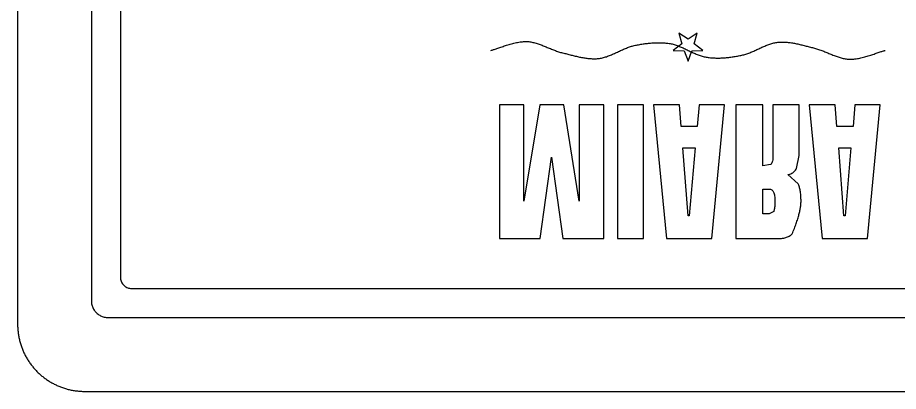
# Model space of a CAD drawing. Header units: millimetres. Extents: x 0 to 120, y 0 to 80.
# Drawn here: x 0 to 78.8, y 0 to 33.4 of the extents above; entities that cross this region are included whole.
import ezdxf

# ---------------------------------------------------------------- set-up
doc = ezdxf.new("R2010")
doc.units = ezdxf.units.MM
for name, color, linetype, lineweight in [('CUT_OUTER', 1, 'CONTINUOUS', 25), ('ENGRAVE_FILL', 8, 'CONTINUOUS', 25), ('ENGRAVE_VECTOR', 7, 'CONTINUOUS', 25)]:
    doc.layers.add(name, color=color, linetype=linetype, lineweight=lineweight)

msp = doc.modelspace()

# ---------------------------------------------------------------- linework, layer by layer
at = {"layer": 'CUT_OUTER'}
msp.add_lwpolyline([(0, 74), (0, 6), (0.000729, 5.905487), (0.002909, 5.811326), (0.00653, 5.717529), (0.01158, 5.624105), (0.01805, 5.531066), (0.025928, 5.438422), (0.035204, 5.346183), (0.045866, 5.254361), (0.057906, 5.162966), (0.071311, 5.072009), (0.086071, 4.9815), (0.102175, 4.891451), (0.119614, 4.801871), (0.138375, 4.712772), (0.158449, 4.624163), (0.179825, 4.536057), (0.202491, 4.448463), (0.226439, 4.361392), (0.251655, 4.274854), (0.278132, 4.188862), (0.305856, 4.103424), (0.334818, 4.018552), (0.365008, 3.934257), (0.396413, 3.850548), (0.429025, 3.767438), (0.462832, 3.684935), (0.497823, 3.603052), (0.533988, 3.521799), (0.571316, 3.441186), (0.609796, 3.361224), (0.649418, 3.281924), (0.690171, 3.203297), (0.732045, 3.125352), (0.775029, 3.048102), (0.819111, 2.971556), (0.864282, 2.895724), (0.910531, 2.820619), (0.957847, 2.74625), (1.006219, 2.672628), (1.055637, 2.599764), (1.10609, 2.527669), (1.157568, 2.456352), (1.210059, 2.385825), (1.263554, 2.316099), (1.318041, 2.247184), (1.37351, 2.17909), (1.429949, 2.111829), (1.48735, 2.045411), (1.5457, 1.979847), (1.604989, 1.915147), (1.665206, 1.851323), (1.726342, 1.788384), (1.788384, 1.726342), (1.851323, 1.665206), (1.915147, 1.604989), (1.979847, 1.5457), (2.045411, 1.48735), (2.111829, 1.429949), (2.17909, 1.37351), (2.247184, 1.318041), (2.316099, 1.263554), (2.385825, 1.210059), (2.456352, 1.157568), (2.527669, 1.10609), (2.599764, 1.055637), (2.672628, 1.006219), (2.74625, 0.957847), (2.820619, 0.910531), (2.895724, 0.864282), (2.971556, 0.819111), (3.048102, 0.775029), (3.125352, 0.732045), (3.203297, 0.690171), (3.281924, 0.649418), (3.361224, 0.609796), (3.441186, 0.571316), (3.521799, 0.533988), (3.603052, 0.497823), (3.684935, 0.462832), (3.767438, 0.429025), (3.850548, 0.396413), (3.934257, 0.365008), (4.018552, 0.334818), (4.103424, 0.305856), (4.188862, 0.278132), (4.274854, 0.251655), (4.361392, 0.226439), (4.448463, 0.202491), (4.536057, 0.179825), (4.624163, 0.158449), (4.712772, 0.138375), (4.801871, 0.119614), (4.891451, 0.102175), (4.9815, 0.086071), (5.072009, 0.071311), (5.162966, 0.057906), (5.254361, 0.045866), (5.346183, 0.035204), (5.438422, 0.025928), (5.531066, 0.01805), (5.624105, 0.01158), (5.717529, 0.00653), (5.811326, 0.002909), (5.905487, 0.000729), (6, 0), (114, 0)], dxfattribs=at)
at = {"layer": 'ENGRAVE_FILL'}
for points in [[(43.1307, 25.616), (43.1307, 13.6535), (46.773825, 13.6535), (47.779762, 20.946547), (48.778903, 13.6535), (52.456012, 13.6535), (52.456012, 25.616), (50.267419, 25.616), (50.267419, 16.997563), (48.89445, 25.616), (46.746637, 25.616), (45.292106, 16.997563), (45.292106, 25.616)], [(53.685975, 25.616), (53.685975, 13.6535), (55.996912, 13.6535), (55.996912, 25.616)], [(56.900625, 25.616), (58.056094, 13.6535), (62.113828, 13.6535), (63.248906, 25.616), (60.985547, 25.616), (60.815625, 23.685688), (59.374687, 23.685688), (59.225156, 25.616)], [(64.261369, 25.616), (64.261369, 13.6535), (67.931681, 13.6535), (68.044626, 13.655133), (68.154067, 13.660031), (68.260002, 13.668196), (68.362433, 13.679625), (68.46136, 13.694321), (68.556781, 13.712282), (68.648698, 13.733509), (68.737111, 13.758002), (68.822019, 13.78576), (68.903422, 13.816784), (68.981321, 13.851074), (69.055714, 13.888629), (69.126604, 13.92945), (69.193988, 13.973537), (69.257868, 14.02089), (69.318244, 14.071508), (69.36829, 14.194442), (69.416696, 14.315488), (69.463461, 14.434646), (69.508585, 14.551915), (69.552068, 14.667295), (69.59391, 14.780788), (69.634111, 14.892391), (69.672671, 15.002107), (69.709591, 15.109934), (69.74487, 15.215872), (69.778507, 15.319923), (69.810504, 15.422084), (69.84086, 15.522358), (69.869576, 15.620743), (69.89665, 15.717239), (69.922084, 15.811847), (69.945876, 15.904567), (69.968028, 15.995398), (69.988539, 16.084341), (70.007409, 16.171396), (70.024638, 16.256562), (70.040226, 16.339839), (70.054173, 16.421229), (70.06648, 16.500729), (70.077146, 16.578342), (70.08617, 16.654066), (70.093554, 16.727901), (70.099297, 16.799848), (70.1034, 16.869907), (70.105861, 16.938077), (70.106681, 17.004359), (70.105823, 17.118142), (70.103248, 17.229197), (70.098955, 17.337524), (70.092946, 17.443122), (70.085221, 17.545993), (70.075778, 17.646135), (70.064618, 17.743549), (70.051742, 17.838235), (70.037149, 17.930193), (70.020838, 18.019422), (70.002811, 18.105923), (69.983067, 18.189697), (69.961607, 18.270742), (69.938429, 18.349059), (69.913535, 18.424648), (69.886923, 18.497508), (69.858595, 18.567641), (68.924025, 19.376469), (69.023815, 19.400202), (69.118045, 19.429383), (69.206713, 19.464014), (69.28982, 19.504093), (69.367367, 19.549621), (69.439352, 19.600597), (69.505776, 19.657022), (69.566639, 19.718896), (69.62194, 19.786219), (69.671681, 19.858991), (69.715861, 19.937211), (69.943556, 21.089281), (69.943556, 25.616), (67.585041, 25.616), (67.585041, 20.932953), (67.581695, 20.808326), (67.571659, 20.696125), (67.554933, 20.596349), (67.531515, 20.508998), (67.501407, 20.434073), (67.464608, 20.371574), (67.421119, 20.3215), (67.370939, 20.283852), (66.681056, 20.158109), (66.681056, 25.616)], [(70.847269, 25.616), (72.002737, 13.6535), (76.060472, 13.6535), (77.19555, 25.616), (74.932191, 25.616), (74.762269, 23.685688), (73.321331, 23.685688), (73.1718, 25.616)], [(59.544609, 21.775766), (60.632109, 21.775766), (60.10875, 15.692562), (60, 15.692562)], [(73.491253, 21.775766), (74.578753, 21.775766), (74.055394, 15.692562), (73.946644, 15.692562)], [(66.69465, 18.085062), (67.272384, 18.085062), (67.332468, 18.080841), (67.388675, 18.068177), (67.441005, 18.047069), (67.48946, 18.017519), (67.534038, 17.979525), (67.574739, 17.933089), (67.611564, 17.878209), (67.644513, 17.814887), (67.673586, 17.743121), (67.698782, 17.662913), (67.720102, 17.574261), (67.737546, 17.477167), (67.751113, 17.37163), (67.760804, 17.257649), (67.766618, 17.135226), (67.768556, 17.004359), (67.767469, 16.86917), (67.764206, 16.743631), (67.758769, 16.627745), (67.751156, 16.521509), (67.741369, 16.424926), (67.729406, 16.337994), (67.715269, 16.260713), (67.698956, 16.193084), (67.680469, 16.135107), (67.659806, 16.086781), (67.251994, 15.869281), (66.69465, 15.869281)]]:
    msp.add_lwpolyline(points, close=True, dxfattribs=at)
at = {"layer": 'ENGRAVE_VECTOR'}
for points in [[(6.6, 71.9), (6.6, 8.1), (6.602739, 8.008668), (6.610852, 7.918778), (6.624181, 7.830486), (6.642569, 7.743949), (6.665859, 7.659326), (6.693893, 7.576774), (6.726514, 7.496449), (6.763565, 7.418509), (6.804889, 7.343111), (6.850328, 7.270413), (6.899724, 7.200572), (6.952922, 7.133745), (7.009763, 7.070089), (7.070089, 7.009763), (7.133745, 6.952922), (7.200572, 6.899724), (7.270413, 6.850328), (7.343111, 6.804889), (7.418509, 6.763565), (7.496449, 6.726514), (7.576774, 6.693893), (7.659326, 6.665859), (7.743949, 6.642569), (7.830486, 6.624181), (7.918778, 6.610852), (8.008668, 6.602739), (8.1, 6.6), (111.9, 6.6)], [(9.2, 69.8), (9.2, 10.2), (9.204089, 10.109022), (9.216121, 10.020324), (9.235741, 9.934259), (9.262595, 9.851182), (9.296331, 9.771447), (9.336593, 9.695407), (9.383027, 9.623417), (9.435281, 9.55583), (9.493, 9.493), (9.55583, 9.435281), (9.623417, 9.383027), (9.695407, 9.336593), (9.771447, 9.296331), (9.851182, 9.262595), (9.934259, 9.235741), (10.020324, 9.216121), (10.109022, 9.204089), (10.2, 9.2), (109.8, 9.2)], [(42.36, 30.488), (42.409937, 30.50108), (42.465172, 30.516895), (42.525462, 30.535245), (42.590561, 30.555933), (42.660225, 30.578761), (42.73421, 30.603529), (42.81227, 30.63004), (42.894162, 30.658096), (42.979641, 30.687497), (43.068462, 30.718047), (43.160381, 30.749546), (43.255153, 30.781796), (43.352533, 30.814599), (43.452278, 30.847757), (43.554142, 30.881071), (43.657881, 30.914343), (43.76325, 30.947375), (43.870005, 30.979968), (43.977901, 31.011925), (44.086694, 31.043046), (44.19614, 31.073133), (44.305992, 31.101989), (44.416008, 31.129415), (44.525943, 31.155213), (44.635551, 31.179183), (44.744588, 31.201129), (44.852811, 31.220852), (44.959974, 31.238153), (45.065832, 31.252834), (45.170141, 31.264697), (45.272658, 31.273543), (45.373136, 31.279174), (45.471331, 31.281393), (45.567, 31.28), (45.658629, 31.275085), (45.750257, 31.266963), (45.841886, 31.255796), (45.933516, 31.241746), (46.025146, 31.224977), (46.116776, 31.20565), (46.208408, 31.183928), (46.300041, 31.159974), (46.391674, 31.133949), (46.483309, 31.106017), (46.574945, 31.076341), (46.666583, 31.045081), (46.758223, 31.012401), (46.849864, 30.978464), (46.941507, 30.943431), (47.033153, 30.907466), (47.1248, 30.870731), (47.21645, 30.833388), (47.308103, 30.795599), (47.399758, 30.757528), (47.491416, 30.719336), (47.583077, 30.681186), (47.674741, 30.643241), (47.766408, 30.605664), (47.858079, 30.568615), (47.949753, 30.532259), (48.041431, 30.496757), (48.133112, 30.462272), (48.224797, 30.428967), (48.316487, 30.397003), (48.408181, 30.366544), (48.499879, 30.337751), (48.591581, 30.310788), (48.683288, 30.285817), (48.775, 30.263), (48.869324, 30.240333), (48.963647, 30.217213), (49.057971, 30.193728), (49.152294, 30.169964), (49.246618, 30.14601), (49.340941, 30.121951), (49.435265, 30.097876), (49.529588, 30.073871), (49.623912, 30.050023), (49.718235, 30.026421), (49.812559, 30.00315), (49.906882, 29.980298), (50.001206, 29.957952), (50.095529, 29.9362), (50.189853, 29.915128), (50.284176, 29.894824), (50.3785, 29.875375), (50.472824, 29.856868), (50.567147, 29.83939), (50.661471, 29.823028), (50.755794, 29.807871), (50.850118, 29.794003), (50.944441, 29.781514), (51.038765, 29.77049), (51.133088, 29.761017), (51.227412, 29.753185), (51.321735, 29.747078), (51.416059, 29.742786), (51.510382, 29.740394), (51.604706, 29.739991), (51.699029, 29.741662), (51.793353, 29.745496), (51.887676, 29.75158), (51.982, 29.76), (52.071083, 29.7708), (52.160167, 29.784755), (52.24925, 29.801693), (52.338333, 29.821444), (52.427417, 29.84384), (52.5165, 29.868708), (52.605583, 29.89588), (52.694667, 29.925185), (52.78375, 29.956453), (52.872833, 29.989514), (52.961917, 30.024197), (53.051, 30.060333), (53.140083, 30.097752), (53.229167, 30.136282), (53.31825, 30.175755), (53.407333, 30.216), (53.496417, 30.256847), (53.5855, 30.298125), (53.674583, 30.339665), (53.763667, 30.381296), (53.85275, 30.422849), (53.941833, 30.464153), (54.030917, 30.505038), (54.12, 30.545333), (54.209083, 30.58487), (54.298167, 30.623477), (54.38725, 30.660984), (54.476333, 30.697222), (54.565417, 30.73202), (54.6545, 30.765208), (54.743583, 30.796616), (54.832667, 30.826074), (54.92175, 30.853411), (55.010833, 30.878458), (55.099917, 30.901045), (55.189, 30.921), (55.286182, 30.940901), (55.383364, 30.960219), (55.480545, 30.97892), (55.577727, 30.996974), (55.674909, 31.014347), (55.772091, 31.031008), (55.869273, 31.046922), (55.966455, 31.06206), (56.063636, 31.076387), (56.160818, 31.089872), (56.258, 31.102481), (56.355182, 31.114184), (56.452364, 31.124947), (56.549545, 31.134738), (56.646727, 31.143524), (56.743909, 31.151274), (56.841091, 31.157955), (56.938273, 31.163533), (57.035455, 31.167978), (57.132636, 31.171257), (57.229818, 31.173337), (57.327, 31.174185), (57.424182, 31.17377), (57.521364, 31.172059), (57.618545, 31.16902), (57.715727, 31.16462), (57.812909, 31.158827), (57.910091, 31.151609), (58.007273, 31.142932), (58.104455, 31.132766), (58.201636, 31.121076), (58.298818, 31.107832), (58.396, 31.093), (58.485086, 31.077013), (58.574176, 31.058005), (58.66327, 31.036154), (58.752368, 31.011636), (58.841469, 30.984631), (58.930574, 30.955315), (59.019682, 30.923866), (59.108793, 30.890462), (59.197906, 30.855281), (59.287022, 30.818501), (59.37614, 30.780298), (59.465259, 30.740852), (59.55438, 30.700339), (59.643503, 30.658938), (59.732626, 30.616825), (59.82175, 30.57418), (59.910875, 30.531179), (60, 30.488), (60.089125, 30.444821), (60.17825, 30.40182), (60.267374, 30.359175), (60.356497, 30.317062), (60.44562, 30.275661), (60.534741, 30.235148), (60.62386, 30.195702), (60.712978, 30.157499), (60.802094, 30.120719), (60.891207, 30.085538), (60.980318, 30.052134), (61.069426, 30.020685), (61.158531, 29.991369), (61.247632, 29.964364), (61.33673, 29.939846), (61.425824, 29.917995), (61.514914, 29.898987), (61.604, 29.883), (61.701182, 29.868168), (61.798364, 29.854924), (61.895545, 29.843234), (61.992727, 29.833068), (62.089909, 29.824391), (62.187091, 29.817173), (62.284273, 29.81138), (62.381455, 29.80698), (62.478636, 29.803941), (62.575818, 29.80223), (62.673, 29.801815), (62.770182, 29.802663), (62.867364, 29.804743), (62.964545, 29.808022), (63.061727, 29.812467), (63.158909, 29.818045), (63.256091, 29.824726), (63.353273, 29.832476), (63.450455, 29.841262), (63.547636, 29.851053), (63.644818, 29.861816), (63.742, 29.873519), (63.839182, 29.886128), (63.936364, 29.899613), (64.033545, 29.91394), (64.130727, 29.929078), (64.227909, 29.944992), (64.325091, 29.961653), (64.422273, 29.979026), (64.519455, 29.99708), (64.616636, 30.015781), (64.713818, 30.035099), (64.811, 30.055), (64.900083, 30.074955), (64.989167, 30.097542), (65.07825, 30.122589), (65.167333, 30.149926), (65.256417, 30.179384), (65.3455, 30.210792), (65.434583, 30.24398), (65.523667, 30.278778), (65.61275, 30.315016), (65.701833, 30.352523), (65.790917, 30.39113), (65.88, 30.430667), (65.969083, 30.470962), (66.058167, 30.511847), (66.14725, 30.553151), (66.236333, 30.594704), (66.325417, 30.636335), (66.4145, 30.677875), (66.503583, 30.719153), (66.592667, 30.76), (66.68175, 30.800245), (66.770833, 30.839718), (66.859917, 30.878248), (66.949, 30.915667), (67.038083, 30.951803), (67.127167, 30.986486), (67.21625, 31.019547), (67.305333, 31.050815), (67.394417, 31.08012), (67.4835, 31.107292), (67.572583, 31.13216), (67.661667, 31.154556), (67.75075, 31.174307), (67.839833, 31.191245), (67.928917, 31.2052), (68.018, 31.216), (68.112324, 31.22442), (68.206647, 31.230504), (68.300971, 31.234338), (68.395294, 31.236009), (68.489618, 31.235606), (68.583941, 31.233214), (68.678265, 31.228922), (68.772588, 31.222815), (68.866912, 31.214983), (68.961235, 31.20551), (69.055559, 31.194486), (69.149882, 31.181997), (69.244206, 31.168129), (69.338529, 31.152972), (69.432853, 31.13661), (69.527176, 31.119132), (69.6215, 31.100625), (69.715824, 31.081176), (69.810147, 31.060872), (69.904471, 31.0398), (69.998794, 31.018048), (70.093118, 30.995702), (70.187441, 30.97285), (70.281765, 30.949579), (70.376088, 30.925977), (70.470412, 30.902129), (70.564735, 30.878124), (70.659059, 30.854049), (70.753382, 30.82999), (70.847706, 30.806036), (70.942029, 30.782272), (71.036353, 30.758787), (71.130676, 30.735667), (71.225, 30.713), (71.316712, 30.690183), (71.408419, 30.665212), (71.500121, 30.638249), (71.591819, 30.609456), (71.683513, 30.578997), (71.775203, 30.547033), (71.866888, 30.513728), (71.958569, 30.479243), (72.050247, 30.443741), (72.141921, 30.407385), (72.233592, 30.370336), (72.325259, 30.332759), (72.416923, 30.294814), (72.508584, 30.256664), (72.600242, 30.218472), (72.691897, 30.180401), (72.78355, 30.142612), (72.8752, 30.105269), (72.966847, 30.068534), (73.058493, 30.032569), (73.150136, 29.997536), (73.241777, 29.963599), (73.333417, 29.930919), (73.425055, 29.899659), (73.516691, 29.869983), (73.608326, 29.842051), (73.699959, 29.816026), (73.791592, 29.792072), (73.883224, 29.77035), (73.974854, 29.751023), (74.066484, 29.734254), (74.158114, 29.720204), (74.249743, 29.709037), (74.341371, 29.700915), (74.433, 29.696), (74.528669, 29.694607), (74.626864, 29.696826), (74.727342, 29.702457), (74.829859, 29.711303), (74.934168, 29.723166), (75.040026, 29.737847), (75.147189, 29.755148), (75.255412, 29.774871), (75.364449, 29.796817), (75.474057, 29.820787), (75.583992, 29.846585), (75.694008, 29.874011), (75.80386, 29.902867), (75.913306, 29.932954), (76.022099, 29.964075), (76.129995, 29.996032), (76.23675, 30.028625), (76.342119, 30.061657), (76.445858, 30.094929), (76.547722, 30.128243), (76.647467, 30.161401), (76.744847, 30.194204), (76.839619, 30.226454), (76.931538, 30.257953), (77.020359, 30.288503), (77.105838, 30.317904), (77.18773, 30.34596), (77.26579, 30.372471), (77.339775, 30.397239), (77.409439, 30.420067), (77.474538, 30.440755), (77.534828, 30.459105), (77.590063, 30.47492), (77.64, 30.488)]]:
    msp.add_lwpolyline(points, dxfattribs=at)
msp.add_lwpolyline([(60, 29.514), (60.344, 30.433), (61.324, 30.475), (60.556, 31.086), (60.818, 32.032), (60, 31.49), (59.182, 32.032), (59.444, 31.086), (58.676, 30.475), (59.656, 30.433)], close=True, dxfattribs=at)

doc.saveas('drawing.dxf')
